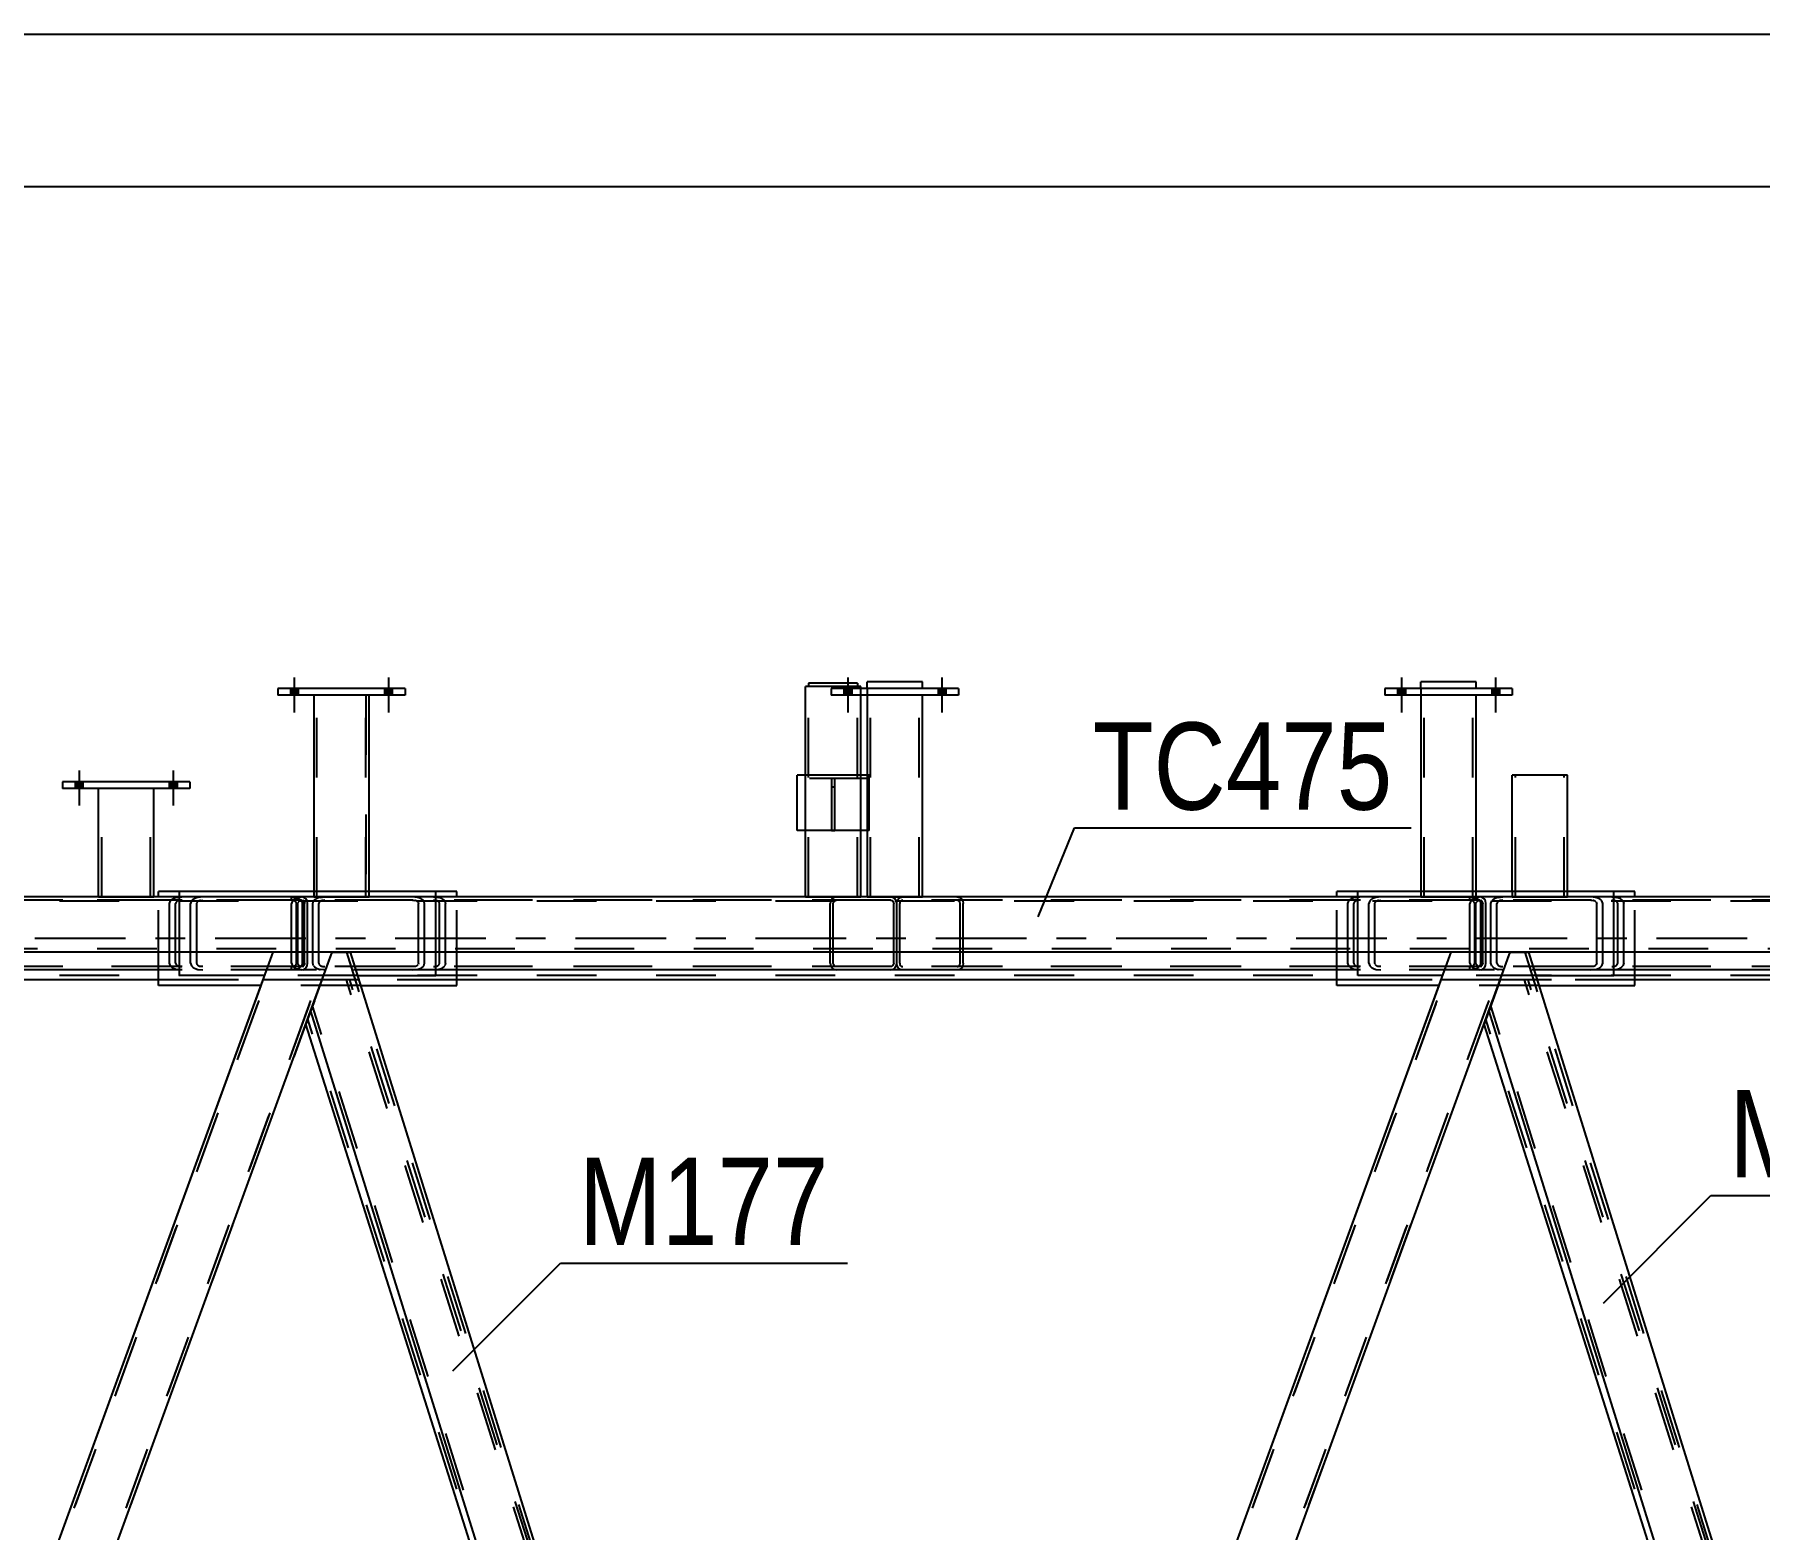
# Model space of a CAD drawing. Header units: millimetres. Extents: x -858 to 331, y -869 to -28.
# Drawn here: x 28.7 to 85.3, y -76.7 to -27.6 of the extents above; entities that cross this region are included whole.
import ezdxf

# ---------------------------------------------------------------- set-up
doc = ezdxf.new("R2010")
doc.units = ezdxf.units.MM
doc.linetypes.add('DXK_LINE_DOT2', pattern=[3.9198, 1.9599, -1.9599])
doc.linetypes.add('DXK_LINE_DOT3', pattern=[5.9187, 2.979, -0.9799, 0.9799, -0.9799])
doc.styles.add('Arial Narrow', font='ARIALN.TTF', dxfattribs={"height": 0.2})

# ---------------------------------------------------------------- blocks, each defined once
blk = doc.blocks.new('Unknown-570393797-1134')
at = {"color": 5, "linetype": 'Continuous'}
for p, q in [((331.435, -27.579), (-857.565, -27.579)), ((326.435, -32.579), (-852.565, -32.579))]:
    blk.add_line(p, q, dxfattribs=at)
blk = doc.blocks.new('Part-570393797-5231 - 4897')
at = {"color": 2, "linetype": 'Continuous'}
for p, q in [((59.007, -49.066), (54.825, -49.066)), ((54.825, -49.066), (54.825, -49.284)), ((59.007, -49.284), (54.825, -49.284)), ((59.007, -49.066), (59.007, -49.284))]:
    blk.add_line(p, q, dxfattribs=at)
blk = doc.blocks.new('Part-570393797-5718 - 4897')
at = {"color": 7, "linetype": 'DXK_LINE_DOT2'}
for p, q in [((56.976, -56.128), (56.991, -56.044)), ((56.991, -56.044), (57.034, -55.973)), ((57.034, -55.973), (57.099, -55.926)), ((57.083, -56.086), (57.075, -56.128)), ((57.104, -56.051), (57.083, -56.086)), ((57.099, -55.926), (57.175, -55.91)), ((57.137, -56.027), (57.104, -56.051)), ((57.175, -56.019), (57.137, -56.027)), ((76.126, -55.91), (57.175, -55.91)), ((76.126, -56.019), (57.175, -56.019)), ((58.961, -55.91), (59.037, -55.926)), ((58.999, -56.027), (58.961, -56.019)), ((59.031, -56.051), (58.999, -56.027)), ((59.053, -56.086), (59.031, -56.051)), ((59.037, -55.926), (59.102, -55.973)), ((59.06, -56.128), (59.053, -56.086)), ((59.102, -55.973), (59.145, -56.044)), ((59.145, -56.044), (59.16, -56.128)), ((72.512, -56.044), (72.482, -56.128)), ((72.681, -56.128), (72.696, -56.086)), ((72.879, -55.91), (72.727, -55.926)), ((72.803, -56.027), (72.879, -56.019)), ((75.8, -56.019), (75.8, -55.91)), ((76.202, -55.926), (76.126, -55.91)), ((76.126, -56.019), (76.164, -56.027)), ((76.164, -56.027), (76.196, -56.051)), ((76.196, -56.051), (76.218, -56.086)), ((76.267, -55.973), (76.202, -55.926)), ((76.218, -56.086), (76.226, -56.128)), ((76.31, -56.044), (76.267, -55.973)), ((76.325, -56.128), (76.31, -56.044)), ((56.976, -57.727), (56.976, -56.128)), ((57.075, -58.091), (57.075, -56.128)), ((59.06, -58.091), (59.06, -56.128)), ((59.16, -58.091), (59.16, -56.128)), ((72.482, -58.091), (72.482, -56.128)), ((72.681, -58.091), (72.681, -56.128)), ((76.226, -58.091), (76.226, -56.128)), ((76.325, -58.091), (76.325, -56.128)), ((57.075, -58.091), (57.083, -58.133)), ((57.083, -58.133), (57.104, -58.169)), ((57.104, -58.169), (57.137, -58.192)), ((57.137, -58.192), (57.175, -58.2)), ((76.126, -58.2), (57.175, -58.2)), ((58.961, -58.2), (58.999, -58.192)), ((59.037, -58.293), (58.961, -58.31)), ((58.999, -58.192), (59.031, -58.169)), ((59.031, -58.169), (59.053, -58.133)), ((59.102, -58.246), (59.037, -58.293)), ((59.053, -58.133), (59.06, -58.091)), ((59.145, -58.175), (59.102, -58.246)), ((59.16, -58.091), (59.145, -58.175)), ((76.126, -58.31), (72.118, -58.31)), ((72.482, -58.091), (72.512, -58.175)), ((72.696, -58.133), (72.681, -58.091)), ((72.727, -58.293), (72.879, -58.31)), ((72.879, -58.2), (72.803, -58.192)), ((75.8, -58.31), (75.8, -58.2)), ((76.164, -58.192), (76.126, -58.2)), ((76.126, -58.31), (76.202, -58.293)), ((76.196, -58.169), (76.164, -58.192)), ((76.218, -58.133), (76.196, -58.169)), ((76.202, -58.293), (76.267, -58.246)), ((76.226, -58.091), (76.218, -58.133)), ((76.267, -58.246), (76.31, -58.175)), ((76.31, -58.175), (76.325, -58.091))]:
    blk.add_line(p, q, dxfattribs=at)
at = {"color": 2, "linetype": 'Continuous'}
for p, q in [((56.976, -58.091), (56.976, -57.727)), ((56.991, -58.175), (56.976, -58.091)), ((57.034, -58.246), (56.991, -58.175)), ((57.099, -58.293), (57.034, -58.246)), ((57.175, -58.31), (57.099, -58.293)), ((72.118, -58.31), (57.175, -58.31))]:
    blk.add_line(p, q, dxfattribs=at)
at = {"color": 7, "linetype": 'DXK_LINE_DOT2'}
for centre, radius, start, end in [((72.789, -56.292), 0.371, 99.5183, 138.064), ((72.834, -56.21), 0.186, 99.5183, 138.064), ((72.789, -57.927), 0.371, 221.936, 260.4817), ((72.834, -58.009), 0.186, 221.936, 260.4817)]:
    blk.add_arc(centre, radius, start, end, dxfattribs=at)
blk = doc.blocks.new('Bolt-570393797-5057 - 4897')
at = {"linetype": 'Continuous'}
for points in [[(37.316, -49.066), (37.062, -49.066), (37.062, -49.284), (37.316, -49.284)], [(37.316, -49.066), (37.062, -49.066), (37.062, -49.284), (37.316, -49.284)], [(40.407, -49.066), (40.153, -49.066), (40.153, -49.284), (40.407, -49.284)], [(40.407, -49.066), (40.153, -49.066), (40.153, -49.284), (40.407, -49.284)]]:
    blk.add_hatch(color=1, dxfattribs=at).paths.add_polyline_path(points)
at = {"color": 1, "linetype": 'Continuous'}
for p, q in [((37.189, -48.702), (37.189, -49.848)), ((37.189, -48.702), (37.189, -49.848)), ((40.28, -48.702), (40.28, -49.848)), ((40.28, -48.702), (40.28, -49.848)), ((37.062, -49.066), (37.062, -49.284)), ((37.062, -49.066), (37.062, -49.284)), ((37.316, -49.066), (37.316, -49.284)), ((37.316, -49.066), (37.316, -49.284)), ((40.153, -49.066), (40.153, -49.284)), ((40.153, -49.066), (40.153, -49.284)), ((40.407, -49.066), (40.407, -49.284)), ((40.407, -49.066), (40.407, -49.284))]:
    blk.add_line(p, q, dxfattribs=at)
blk = doc.blocks.new('Part-570393797-5825 - 4897')
at = {"color": 7, "linetype": 'DXK_LINE_DOT2'}
for p, q in [((-1.564, -56.044), (-1.595, -56.128)), ((-1.396, -56.128), (-1.381, -56.086)), ((-1.197, -55.91), (-1.349, -55.926)), ((-1.273, -56.027), (-1.197, -56.019)), ((37.064, -55.91), (-1.197, -55.91)), ((37.064, -56.019), (-1.197, -56.019)), ((2.528, -55.926), (2.376, -55.91)), ((2.376, -56.019), (2.452, -56.027)), ((2.559, -56.086), (2.574, -56.128)), ((2.773, -56.128), (2.742, -56.044)), ((33.094, -56.128), (33.124, -56.044)), ((33.308, -56.086), (33.293, -56.128)), ((33.339, -55.926), (33.491, -55.91)), ((33.491, -56.019), (33.415, -56.027)), ((37.064, -55.91), (37.216, -55.926)), ((37.14, -56.027), (37.064, -56.019)), ((37.263, -56.128), (37.248, -56.086)), ((37.431, -56.044), (37.461, -56.128)), ((-1.595, -58.091), (-1.595, -56.128)), ((-1.396, -58.091), (-1.396, -56.128)), ((2.574, -58.091), (2.574, -56.128)), ((2.773, -58.091), (2.773, -56.128)), ((33.094, -58.091), (33.094, -56.128)), ((33.293, -58.091), (33.293, -56.128)), ((37.263, -58.091), (37.263, -56.128)), ((37.461, -58.091), (37.461, -56.128)), ((-1.595, -58.091), (-1.564, -58.175)), ((-1.381, -58.133), (-1.396, -58.091)), ((-1.349, -58.293), (-1.197, -58.31)), ((-1.197, -58.2), (-1.273, -58.192)), ((37.064, -58.2), (-1.197, -58.2)), ((3.136, -58.31), (-1.197, -58.31)), ((2.452, -58.192), (2.376, -58.2)), ((2.376, -58.31), (2.528, -58.293)), ((2.574, -58.091), (2.559, -58.133)), ((2.742, -58.175), (2.773, -58.091)), ((37.064, -58.31), (18.477, -58.31)), ((33.124, -58.175), (33.094, -58.091)), ((33.293, -58.091), (33.308, -58.133)), ((33.491, -58.31), (33.339, -58.293)), ((33.415, -58.192), (33.491, -58.2)), ((37.064, -58.2), (37.14, -58.192)), ((37.216, -58.293), (37.064, -58.31)), ((37.248, -58.133), (37.263, -58.091)), ((37.461, -58.091), (37.431, -58.175))]:
    blk.add_line(p, q, dxfattribs=at)
at = {"color": 2, "linetype": 'Continuous'}
blk.add_line((18.477, -58.31), (3.136, -58.31), dxfattribs=at)
at = {"color": 7, "linetype": 'DXK_LINE_DOT2'}
for centre, radius, start, end in [((-1.288, -56.292), 0.371, 99.5183, 138.064), ((-1.243, -56.21), 0.186, 99.5183, 138.064), ((2.421, -56.21), 0.186, 41.936, 80.4817), ((2.466, -56.292), 0.371, 41.936, 80.4817), ((33.401, -56.292), 0.371, 99.5183, 138.064), ((33.446, -56.21), 0.186, 99.5183, 138.064), ((37.11, -56.21), 0.186, 41.936, 80.4817), ((37.155, -56.292), 0.371, 41.936, 80.4817), ((-1.288, -57.927), 0.371, 221.936, 260.4817), ((-1.243, -58.009), 0.186, 221.936, 260.4817), ((2.421, -58.009), 0.186, 279.5183, 318.064), ((2.466, -57.927), 0.371, 279.5183, 318.064), ((33.401, -57.927), 0.371, 221.936, 260.4817), ((33.446, -58.009), 0.186, 221.936, 260.4817), ((37.11, -58.009), 0.186, 279.5183, 318.064), ((37.155, -57.927), 0.371, 279.5183, 318.064)]:
    blk.add_arc(centre, radius, start, end, dxfattribs=at)
blk = doc.blocks.new('Part-570393797-5678 - 4897')
at = {"color": 2, "linetype": 'Continuous'}
for p, q in [((33.757, -52.126), (29.575, -52.126)), ((29.575, -52.126), (29.575, -52.345)), ((33.757, -52.345), (29.575, -52.345)), ((33.757, -52.126), (33.757, -52.345))]:
    blk.add_line(p, q, dxfattribs=at)
blk = doc.blocks.new('Part-570393797-5316 - 4897')
at = {"color": 2, "linetype": 'Continuous'}
for p, q in [((30.757, -55.909), (30.757, -52.345)), ((32.575, -55.909), (32.575, -52.345))]:
    blk.add_line(p, q, dxfattribs=at)
at = {"color": 7, "linetype": 'DXK_LINE_DOT2'}
for p, q in [((32.575, -52.345), (30.757, -52.345)), ((30.866, -55.911), (30.866, -52.345)), ((32.466, -55.911), (32.466, -52.345)), ((30.757, -55.909), (30.757, -55.911)), ((30.757, -55.911), (32.575, -55.911)), ((32.575, -55.911), (32.575, -55.909)), ((32.575, -55.909), (32.575, -55.911))]:
    blk.add_line(p, q, dxfattribs=at)
blk = doc.blocks.new('Part-570393797-5736 - 4897')
at = {"color": 2, "linetype": 'Continuous'}
for p, q in [((72.118, -55.728), (71.428, -55.728)), ((71.428, -55.909), (71.428, -55.728)), ((81.222, -55.728), (80.531, -55.728)), ((81.222, -55.909), (81.222, -55.728)), ((71.428, -58.819), (71.428, -58.31)), ((81.222, -58.819), (81.222, -58.31)), ((74.795, -58.819), (71.428, -58.819)), ((78.066, -58.819), (81.222, -58.819))]:
    blk.add_line(p, q, dxfattribs=at)
at = {"color": 7, "linetype": 'DXK_LINE_DOT2'}
for p, q in [((71.428, -58.31), (71.428, -55.909)), ((80.531, -55.728), (72.118, -55.728)), ((81.222, -58.31), (81.222, -55.909)), ((78.066, -58.819), (74.795, -58.819))]:
    blk.add_line(p, q, dxfattribs=at)
blk = doc.blocks.new('Part-570393797-5088 - 4897')
at = {"color": 7, "linetype": 'DXK_LINE_DOT2'}
for p, q in [((299.216, -56.018), (-22.286, -56.018)), ((299.216, -55.909), (1.464, -55.909)), ((39.644, -55.909), (37.826, -55.909)), ((57.825, -55.909), (56.007, -55.909)), ((76.01, -55.909), (74.191, -55.909)), ((299.216, -57.618), (-22.286, -57.618)), ((39.029, -57.727), (36.495, -57.727)), ((270.614, -57.727), (75.192, -57.727)), ((77.726, -57.727), (75.192, -57.727))]:
    blk.add_line(p, q, dxfattribs=at)
at = {"color": 2, "linetype": 'Continuous'}
for p, q in [((37.826, -55.909), (21.464, -55.909)), ((56.007, -55.909), (39.644, -55.909)), ((74.191, -55.909), (57.825, -55.909)), ((92.371, -55.909), (76.01, -55.909)), ((36.495, -57.727), (0.332, -57.727)), ((75.192, -57.727), (39.029, -57.727)), ((113.89, -57.727), (77.726, -57.727))]:
    blk.add_line(p, q, dxfattribs=at)
blk = doc.blocks.new('Part-570393797-5117 - 4897')
at = {"color": 7, "linetype": 'DXK_LINE_DOT2'}
for p, q in [((55.254, -112.827), (75.309, -57.727)), ((56.956, -112.827), (77.011, -57.727)), ((76.424, -59.659), (77.127, -57.727))]:
    blk.add_line(p, q, dxfattribs=at)
at = {"color": 2, "linetype": 'Continuous'}
for p, q in [((55.712, -111.25), (75.192, -57.727)), ((77.127, -57.727), (75.192, -57.727)), ((57.073, -112.827), (76.424, -59.659))]:
    blk.add_line(p, q, dxfattribs=at)
blk = doc.blocks.new('Part-570393797-5208 - 4897')
at = {"color": 2, "linetype": 'Continuous'}
for p, q in [((37.85, -59.321), (38.43, -57.727)), ((38.43, -57.727), (39.029, -57.727)), ((39.029, -57.727), (55.712, -111.25)), ((37.85, -59.321), (37.727, -59.659)), ((37.727, -59.659), (54.299, -112.827))]:
    blk.add_line(p, q, dxfattribs=at)
at = {"color": 7, "linetype": 'DXK_LINE_DOT2'}
for p, q in [((55.65, -111.419), (38.915, -57.727)), ((37.736, -59.634), (37.85, -59.321)), ((54.413, -112.827), (37.788, -59.49))]:
    blk.add_line(p, q, dxfattribs=at)
blk = doc.blocks.new('Part-570393797-5216 - 4897')
at = {"color": 2, "linetype": 'Continuous'}
for p, q in [((37.826, -49.284), (37.826, -55.909)), ((39.644, -55.909), (39.644, -49.284)), ((37.826, -55.909), (39.644, -55.909))]:
    blk.add_line(p, q, dxfattribs=at)
at = {"color": 7, "linetype": 'DXK_LINE_DOT2'}
for p, q in [((39.644, -49.284), (37.826, -49.284)), ((37.935, -55.909), (37.935, -49.284)), ((39.535, -55.909), (39.535, -49.284)), ((39.526, -55.909), (39.509, -55.909)), ((39.509, -55.909), (39.526, -55.909)), ((39.526, -55.909), (39.535, -55.909)), ((39.535, -55.909), (39.526, -55.909))]:
    blk.add_line(p, q, dxfattribs=at)
blk = doc.blocks.new('Part-570393797-5228 - 4897')
at = {"color": 2, "linetype": 'Continuous'}
for p, q in [((57.825, -48.848), (56.007, -48.848)), ((56.007, -49.066), (56.007, -48.848)), ((57.825, -49.066), (57.825, -48.848))]:
    blk.add_line(p, q, dxfattribs=at)
at = {"color": 7, "linetype": 'DXK_LINE_DOT2'}
for p, q in [((56.007, -49.066), (56.007, -55.909)), ((56.116, -55.909), (56.116, -48.848)), ((57.716, -55.909), (57.716, -48.848)), ((57.825, -55.909), (57.825, -49.066)), ((56.007, -55.909), (57.825, -55.909))]:
    blk.add_line(p, q, dxfattribs=at)
blk = doc.blocks.new('Part-570393797-5277 - 4897')
at = {"color": 7, "linetype": 'DXK_LINE_DOT2'}
for p, q in [((55.29, -112.728), (74.977, -58.637)), ((56.992, -112.728), (76.68, -58.637)), ((57.109, -112.728), (76.796, -58.637)), ((74.795, -58.819), (74.861, -58.637)), ((76.796, -58.637), (74.861, -58.637))]:
    blk.add_line(p, q, dxfattribs=at)
at = {"color": 2, "linetype": 'Continuous'}
blk.add_line((55.712, -111.25), (74.795, -58.819), dxfattribs=at)
blk = doc.blocks.new('Part-570393797-5298 - 4897')
at = {"color": 2, "linetype": 'Continuous'}
for p, q in [((76.547, -59.321), (77.127, -57.727)), ((77.127, -57.727), (77.726, -57.727)), ((77.726, -57.727), (94.409, -111.25)), ((76.547, -59.321), (76.424, -59.659)), ((76.424, -59.659), (92.996, -112.827))]:
    blk.add_line(p, q, dxfattribs=at)
at = {"color": 7, "linetype": 'DXK_LINE_DOT2'}
for p, q in [((94.348, -111.419), (77.612, -57.727)), ((76.433, -59.634), (76.547, -59.321)), ((93.111, -112.827), (76.486, -59.49))]:
    blk.add_line(p, q, dxfattribs=at)
blk = doc.blocks.new('Part-570393797-5416 - 4897')
at = {"color": 2, "linetype": 'Continuous'}
for p, q in [((56.007, -49.284), (56.007, -55.909)), ((57.825, -55.909), (57.825, -49.284)), ((56.007, -55.909), (57.825, -55.909))]:
    blk.add_line(p, q, dxfattribs=at)
at = {"color": 7, "linetype": 'DXK_LINE_DOT2'}
for p, q in [((57.825, -49.284), (56.007, -49.284)), ((56.116, -55.909), (56.116, -49.284)), ((57.716, -55.909), (57.716, -49.284)), ((57.708, -55.909), (57.691, -55.909)), ((57.691, -55.909), (57.708, -55.909)), ((57.708, -55.909), (57.716, -55.909)), ((57.716, -55.909), (57.708, -55.909))]:
    blk.add_line(p, q, dxfattribs=at)
blk = doc.blocks.new('Part-570393797-5303 - 4897')
at = {"color": 7, "linetype": 'DXK_LINE_DOT2'}
for p, q in [((38.099, -58.637), (37.568, -60.094)), ((39.014, -58.637), (38.099, -58.637)), ((55.643, -111.439), (38.899, -58.637)), ((55.704, -111.271), (39.014, -58.637)), ((54.373, -112.728), (37.629, -59.926)), ((37.568, -60.094), (37.568, -60.094)), ((37.568, -60.094), (37.568, -60.094))]:
    blk.add_line(p, q, dxfattribs=at)
at = {"color": 2, "linetype": 'Continuous'}
blk.add_line((54.201, -112.546), (37.568, -60.094), dxfattribs=at)
blk = doc.blocks.new('Part-570393797-5307 - 4897')
at = {"color": 2, "linetype": 'Continuous'}
for p, q in [((77.191, -49.066), (73.01, -49.066)), ((73.01, -49.066), (73.01, -49.284)), ((77.191, -49.284), (73.01, -49.284)), ((77.191, -49.066), (77.191, -49.284))]:
    blk.add_line(p, q, dxfattribs=at)
blk = doc.blocks.new('Part-570393797-5310 - 4897')
at = {"color": 2, "linetype": 'Continuous'}
for p, q in [((74.191, -49.284), (74.191, -55.909)), ((76.01, -55.909), (76.01, -49.284)), ((74.191, -55.909), (76.01, -55.909))]:
    blk.add_line(p, q, dxfattribs=at)
at = {"color": 7, "linetype": 'DXK_LINE_DOT2'}
for p, q in [((76.01, -49.284), (74.191, -49.284)), ((74.3, -55.909), (74.3, -49.284)), ((75.9, -55.909), (75.9, -49.284)), ((75.892, -55.909), (75.875, -55.909)), ((75.875, -55.909), (75.892, -55.909)), ((75.892, -55.909), (75.9, -55.909)), ((75.9, -55.909), (75.892, -55.909))]:
    blk.add_line(p, q, dxfattribs=at)
blk = doc.blocks.new('Part-570393797-5319 - 4897')
at = {"color": 2, "linetype": 'Continuous'}
for p, q in [((40.826, -49.066), (36.644, -49.066)), ((36.644, -49.066), (36.644, -49.284)), ((40.826, -49.284), (36.644, -49.284)), ((40.826, -49.066), (40.826, -49.284))]:
    blk.add_line(p, q, dxfattribs=at)
blk = doc.blocks.new('Part-570393797-5343 - 4897')
at = {"color": 7, "linetype": 'DXK_LINE_DOT2'}
for p, q in [((40.826, -49.066), (36.644, -49.066)), ((36.644, -49.066), (36.644, -49.284)), ((40.826, -49.284), (36.644, -49.284)), ((40.826, -49.066), (40.826, -49.284))]:
    blk.add_line(p, q, dxfattribs=at)
blk = doc.blocks.new('Part-570393797-5352 - 4897')
at = {"color": 7, "linetype": 'DXK_LINE_DOT2'}
for p, q in [((39.644, -49.284), (37.826, -49.284)), ((37.826, -49.284), (37.826, -55.909)), ((37.935, -55.909), (37.935, -49.284)), ((39.535, -49.284), (39.535, -55.909)), ((39.644, -55.909), (39.644, -49.284)), ((37.826, -55.909), (39.644, -55.909))]:
    blk.add_line(p, q, dxfattribs=at)
blk = doc.blocks.new('Bolt-570393797-5360 - 4897')
at = {"linetype": 'Continuous'}
for points in [[(73.682, -49.066), (73.428, -49.066), (73.428, -49.284), (73.682, -49.284)], [(73.682, -49.066), (73.428, -49.066), (73.428, -49.284), (73.682, -49.284)], [(76.773, -49.066), (76.519, -49.066), (76.519, -49.284), (76.773, -49.284)], [(76.773, -49.066), (76.519, -49.066), (76.519, -49.284), (76.773, -49.284)]]:
    blk.add_hatch(color=1, dxfattribs=at).paths.add_polyline_path(points)
at = {"color": 1, "linetype": 'Continuous'}
for p, q in [((73.555, -48.702), (73.555, -49.848)), ((73.555, -48.702), (73.555, -49.848)), ((76.646, -48.702), (76.646, -49.848)), ((76.646, -48.702), (76.646, -49.848)), ((73.428, -49.066), (73.428, -49.284)), ((73.428, -49.066), (73.428, -49.284)), ((73.682, -49.066), (73.682, -49.284)), ((73.682, -49.066), (73.682, -49.284)), ((76.519, -49.066), (76.519, -49.284)), ((76.519, -49.066), (76.519, -49.284)), ((76.773, -49.066), (76.773, -49.284)), ((76.773, -49.066), (76.773, -49.284))]:
    blk.add_line(p, q, dxfattribs=at)
blk = doc.blocks.new('Bolt-570393797-5361 - 4897')
at = {"linetype": 'Continuous'}
for points in [[(55.498, -49.066), (55.244, -49.066), (55.244, -49.284), (55.498, -49.284)], [(55.498, -49.066), (55.244, -49.066), (55.244, -49.284), (55.498, -49.284)], [(58.589, -49.066), (58.335, -49.066), (58.335, -49.284), (58.589, -49.284)], [(58.589, -49.066), (58.335, -49.066), (58.335, -49.284), (58.589, -49.284)]]:
    blk.add_hatch(color=1, dxfattribs=at).paths.add_polyline_path(points)
at = {"color": 1, "linetype": 'Continuous'}
for p, q in [((55.371, -48.702), (55.371, -49.848)), ((55.371, -48.702), (55.371, -49.848)), ((58.462, -48.702), (58.462, -49.848)), ((58.462, -48.702), (58.462, -49.848)), ((55.244, -49.066), (55.244, -49.284)), ((55.244, -49.066), (55.244, -49.284)), ((55.498, -49.066), (55.498, -49.284)), ((55.498, -49.066), (55.498, -49.284)), ((58.335, -49.066), (58.335, -49.284)), ((58.335, -49.066), (58.335, -49.284)), ((58.589, -49.066), (58.589, -49.284)), ((58.589, -49.066), (58.589, -49.284))]:
    blk.add_line(p, q, dxfattribs=at)
blk = doc.blocks.new('Part-570393797-5367 - 4897')
at = {"color": 2, "linetype": 'Continuous'}
for p, q in [((53.702, -53.727), (53.702, -51.908)), ((53.975, -51.908), (53.702, -51.908)), ((56.007, -51.908), (55.793, -51.908)), ((53.975, -53.727), (53.702, -53.727)), ((56.007, -53.727), (55.793, -53.727))]:
    blk.add_line(p, q, dxfattribs=at)
at = {"color": 7, "linetype": 'DXK_LINE_DOT2'}
for p, q in [((56.066, -52.017), (53.702, -52.017)), ((55.793, -51.908), (53.975, -51.908)), ((56.007, -51.908), (56.024, -51.908)), ((56.024, -51.908), (56.007, -51.908)), ((56.066, -51.908), (56.024, -51.908)), ((56.066, -53.727), (56.066, -51.908)), ((55.793, -53.727), (53.975, -53.727)), ((56.007, -53.727), (56.024, -53.727)), ((56.024, -53.727), (56.007, -53.727)), ((56.066, -53.727), (56.024, -53.727))]:
    blk.add_line(p, q, dxfattribs=at)
blk = doc.blocks.new('Bolt-570393797-5401 - 4897')
at = {"linetype": 'Continuous'}
for points in [[(37.316, -49.066), (37.062, -49.066), (37.062, -49.284), (37.316, -49.284)], [(37.316, -49.066), (37.062, -49.066), (37.062, -49.284), (37.316, -49.284)], [(40.407, -49.066), (40.153, -49.066), (40.153, -49.284), (40.407, -49.284)], [(40.407, -49.066), (40.153, -49.066), (40.153, -49.284), (40.407, -49.284)]]:
    blk.add_hatch(color=1, dxfattribs=at).paths.add_polyline_path(points)
at = {"color": 1, "linetype": 'Continuous'}
for p, q in [((37.189, -48.702), (37.189, -49.848)), ((37.189, -48.702), (37.189, -49.848)), ((40.28, -48.702), (40.28, -49.848)), ((40.28, -48.702), (40.28, -49.848)), ((37.062, -49.066), (37.062, -49.284)), ((37.062, -49.066), (37.062, -49.284)), ((37.316, -49.066), (37.316, -49.284)), ((37.316, -49.066), (37.316, -49.284)), ((40.153, -49.066), (40.153, -49.284)), ((40.153, -49.066), (40.153, -49.284)), ((40.407, -49.066), (40.407, -49.284)), ((40.407, -49.066), (40.407, -49.284))]:
    blk.add_line(p, q, dxfattribs=at)
blk = doc.blocks.new('Part-570393797-5409 - 4897')
at = {"color": 2, "linetype": 'Continuous'}
for p, q in [((55.793, -48.999), (53.975, -48.999)), ((53.975, -55.909), (53.975, -48.999)), ((55.793, -49.066), (55.793, -48.999)), ((55.793, -55.909), (55.793, -49.284))]:
    blk.add_line(p, q, dxfattribs=at)
at = {"color": 7, "linetype": 'DXK_LINE_DOT2'}
for p, q in [((54.084, -55.911), (54.084, -48.999)), ((55.684, -55.911), (55.684, -48.999)), ((55.793, -49.284), (55.793, -49.066)), ((53.975, -55.909), (53.975, -55.911)), ((53.975, -55.911), (55.793, -55.911)), ((55.793, -55.911), (55.793, -55.909)), ((55.793, -55.909), (55.793, -55.911))]:
    blk.add_line(p, q, dxfattribs=at)
blk = doc.blocks.new('Part-570393797-5814 - 4897')
at = {"color": 7, "linetype": 'DXK_LINE_DOT2'}
for p, q in [((297.987, -55.909), (-19.57, -55.91)), ((297.987, -56.055), (-19.57, -56.055)), ((297.987, -58.491), (-19.57, -58.491)), ((297.987, -58.637), (32.731, -58.637)), ((42.524, -58.637), (32.731, -58.637)), ((81.222, -58.637), (71.428, -58.637))]:
    blk.add_line(p, q, dxfattribs=at)
at = {"color": 7, "linetype": 'DXK_LINE_DOT3'}
blk.add_line((297.987, -57.273), (-19.57, -57.273), dxfattribs=at)
at = {"color": 2, "linetype": 'Continuous'}
for p, q in [((32.731, -58.637), (3.827, -58.637)), ((71.428, -58.637), (42.524, -58.637)), ((110.125, -58.637), (81.222, -58.637))]:
    blk.add_line(p, q, dxfattribs=at)
blk = doc.blocks.new('Part-570393797-5419 - 4897')
at = {"color": 2, "linetype": 'Continuous'}
for p, q in [((79.012, -51.909), (77.194, -51.909)), ((77.194, -55.728), (77.194, -51.909)), ((79.012, -55.728), (79.012, -51.909))]:
    blk.add_line(p, q, dxfattribs=at)
at = {"color": 7, "linetype": 'DXK_LINE_DOT2'}
for p, q in [((77.303, -55.911), (77.303, -51.909)), ((78.903, -55.911), (78.903, -51.909)), ((77.194, -55.728), (77.194, -55.911)), ((77.194, -55.911), (79.012, -55.911)), ((79.012, -55.911), (79.012, -55.728))]:
    blk.add_line(p, q, dxfattribs=at)
blk = doc.blocks.new('Part-570393797-5427 - 4897')
at = {"color": 2, "linetype": 'Continuous'}
for p, q in [((76.01, -48.848), (74.191, -48.848)), ((74.191, -49.066), (74.191, -48.848)), ((76.01, -49.066), (76.01, -48.848))]:
    blk.add_line(p, q, dxfattribs=at)
at = {"color": 7, "linetype": 'DXK_LINE_DOT2'}
for p, q in [((74.191, -49.066), (74.191, -55.909)), ((74.3, -55.909), (74.3, -48.848)), ((75.9, -55.909), (75.9, -48.848)), ((76.01, -55.909), (76.01, -49.066)), ((74.191, -55.909), (76.01, -55.909))]:
    blk.add_line(p, q, dxfattribs=at)
blk = doc.blocks.new('Bolt-570393797-5457 - 4897')
at = {"linetype": 'Continuous'}
for points in [[(30.248, -52.126), (29.993, -52.126), (29.993, -52.345), (30.248, -52.345)], [(30.248, -52.126), (29.993, -52.126), (29.993, -52.345), (30.248, -52.345)], [(33.338, -52.126), (33.084, -52.126), (33.084, -52.345), (33.338, -52.345)], [(33.338, -52.126), (33.084, -52.126), (33.084, -52.345), (33.338, -52.345)]]:
    blk.add_hatch(color=1, dxfattribs=at).paths.add_polyline_path(points)
at = {"color": 1, "linetype": 'Continuous'}
for p, q in [((30.12, -51.763), (30.12, -52.908)), ((30.12, -51.763), (30.12, -52.908)), ((33.211, -51.763), (33.211, -52.908)), ((33.211, -51.763), (33.211, -52.908)), ((29.993, -52.126), (29.993, -52.345)), ((29.993, -52.126), (29.993, -52.345)), ((30.248, -52.126), (30.248, -52.345)), ((30.248, -52.126), (30.248, -52.345)), ((33.084, -52.126), (33.084, -52.345)), ((33.084, -52.126), (33.084, -52.345)), ((33.338, -52.126), (33.338, -52.345)), ((33.338, -52.126), (33.338, -52.345))]:
    blk.add_line(p, q, dxfattribs=at)
blk = doc.blocks.new('Part-570393797-5488 - 4897')
at = {"color": 2, "linetype": 'Continuous'}
for p, q in [((74.191, -55.728), (72.118, -55.728)), ((72.118, -55.909), (72.118, -55.728)), ((80.531, -55.728), (76.01, -55.728)), ((80.531, -55.909), (80.531, -55.728)), ((72.118, -58.491), (72.118, -57.727)), ((80.531, -58.491), (80.531, -57.727)), ((74.914, -58.491), (72.118, -58.491)), ((77.964, -58.491), (80.531, -58.491))]:
    blk.add_line(p, q, dxfattribs=at)
at = {"color": 7, "linetype": 'DXK_LINE_DOT2'}
for p, q in [((72.118, -57.727), (72.118, -55.909)), ((76.01, -55.728), (74.191, -55.728)), ((80.531, -57.727), (80.531, -55.909)), ((77.964, -58.491), (74.914, -58.491))]:
    blk.add_line(p, q, dxfattribs=at)
blk = doc.blocks.new('Part-570393797-5497 - 4897')
at = {"color": 7, "linetype": 'DXK_LINE_DOT2'}
for p, q in [((37.793, -56.128), (37.824, -56.044)), ((38.007, -56.086), (37.992, -56.128)), ((38.039, -55.926), (38.19, -55.91)), ((38.19, -56.019), (38.114, -56.027)), ((56.778, -55.91), (38.19, -55.91)), ((56.778, -56.019), (38.19, -56.019)), ((41.764, -55.91), (41.916, -55.926)), ((41.84, -56.027), (41.764, -56.019)), ((41.962, -56.128), (41.947, -56.086)), ((42.13, -56.044), (42.161, -56.128)), ((54.808, -56.044), (54.792, -56.128)), ((54.851, -55.973), (54.808, -56.044)), ((54.915, -55.926), (54.851, -55.973)), ((54.892, -56.128), (54.899, -56.086)), ((54.899, -56.086), (54.921, -56.051)), ((54.991, -55.91), (54.915, -55.926)), ((54.921, -56.051), (54.953, -56.027)), ((54.953, -56.027), (54.991, -56.019)), ((56.854, -55.926), (56.778, -55.91)), ((56.778, -56.019), (56.816, -56.027)), ((56.816, -56.027), (56.848, -56.051)), ((56.848, -56.051), (56.869, -56.086)), ((56.918, -55.973), (56.854, -55.926)), ((56.869, -56.086), (56.877, -56.128)), ((56.961, -56.044), (56.918, -55.973)), ((56.976, -56.128), (56.961, -56.044)), ((37.793, -58.091), (37.793, -56.128)), ((37.992, -58.091), (37.992, -56.128)), ((41.962, -58.091), (41.962, -56.128)), ((42.161, -58.091), (42.161, -56.128)), ((54.792, -58.091), (54.792, -56.128)), ((54.892, -58.091), (54.892, -56.128)), ((56.877, -58.091), (56.877, -56.128)), ((56.976, -58.091), (56.976, -56.128)), ((37.824, -58.175), (37.793, -58.091)), ((37.992, -58.091), (38.007, -58.133)), ((38.152, -58.305), (38.039, -58.293)), ((38.114, -58.192), (38.19, -58.2)), ((38.19, -58.31), (38.152, -58.305)), ((56.778, -58.2), (38.19, -58.2)), ((56.778, -58.31), (38.19, -58.31)), ((41.764, -58.2), (41.84, -58.192)), ((41.916, -58.293), (41.764, -58.31)), ((41.947, -58.133), (41.962, -58.091)), ((42.161, -58.091), (42.13, -58.175)), ((54.792, -58.091), (54.808, -58.175)), ((54.808, -58.175), (54.851, -58.246)), ((54.851, -58.246), (54.915, -58.293)), ((54.899, -58.133), (54.892, -58.091)), ((54.921, -58.169), (54.899, -58.133)), ((54.915, -58.293), (54.991, -58.31)), ((54.953, -58.192), (54.921, -58.169)), ((54.991, -58.2), (54.953, -58.192)), ((56.816, -58.192), (56.778, -58.2)), ((56.778, -58.31), (56.854, -58.293)), ((56.848, -58.169), (56.816, -58.192)), ((56.869, -58.133), (56.848, -58.169)), ((56.854, -58.293), (56.918, -58.246)), ((56.877, -58.091), (56.869, -58.133)), ((56.918, -58.246), (56.961, -58.175)), ((56.961, -58.175), (56.976, -58.091))]:
    blk.add_line(p, q, dxfattribs=at)
for centre, radius, start, end in [((38.1, -56.292), 0.371, 99.5183, 138.064), ((38.145, -56.21), 0.186, 99.5183, 138.064), ((41.809, -56.21), 0.186, 41.936, 80.4817), ((41.854, -56.292), 0.371, 41.936, 80.4817), ((38.1, -57.927), 0.371, 221.936, 260.4817), ((38.145, -58.009), 0.186, 221.936, 260.4817), ((41.809, -58.009), 0.186, 279.5183, 318.064), ((41.854, -57.927), 0.371, 279.5183, 318.064)]:
    blk.add_arc(centre, radius, start, end, dxfattribs=at)
blk = doc.blocks.new('Part-570393797-5512 - 4897')
at = {"color": 7, "linetype": 'DXK_LINE_DOT2'}
for p, q in [((54.939, -52.017), (54.83, -52.017)), ((54.83, -52.017), (54.83, -53.727)), ((54.939, -53.727), (54.939, -52.017)), ((54.83, -52.29), (54.939, -52.29)), ((54.83, -53.727), (54.939, -53.727))]:
    blk.add_line(p, q, dxfattribs=at)
blk = doc.blocks.new('Part-570393797-5519 - 4897')
at = {"color": 2, "linetype": 'Continuous'}
for p, q in [((37.826, -55.728), (33.421, -55.728)), ((33.421, -55.909), (33.421, -55.728)), ((41.834, -55.728), (39.644, -55.728)), ((41.834, -55.909), (41.834, -55.728)), ((33.421, -58.491), (33.421, -57.727)), ((41.834, -58.491), (41.834, -57.727)), ((36.217, -58.491), (33.421, -58.491)), ((39.267, -58.491), (41.834, -58.491))]:
    blk.add_line(p, q, dxfattribs=at)
at = {"color": 7, "linetype": 'DXK_LINE_DOT2'}
for p, q in [((33.421, -57.727), (33.421, -55.909)), ((39.644, -55.728), (37.826, -55.728)), ((41.834, -57.727), (41.834, -55.909)), ((39.267, -58.491), (36.217, -58.491))]:
    blk.add_line(p, q, dxfattribs=at)
blk = doc.blocks.new('Part-570393797-5840 - 4897')
at = {"color": 7, "linetype": 'DXK_LINE_DOT2'}
for p, q in [((75.83, -56.044), (75.8, -56.128)), ((75.999, -56.128), (76.014, -56.086)), ((76.197, -55.91), (76.045, -55.926)), ((76.121, -56.027), (76.197, -56.019)), ((114.459, -55.91), (76.197, -55.91)), ((114.459, -56.019), (76.197, -56.019)), ((79.922, -55.926), (79.77, -55.91)), ((79.77, -56.019), (79.846, -56.027)), ((79.954, -56.086), (79.969, -56.128)), ((80.167, -56.128), (80.137, -56.044)), ((110.489, -56.128), (110.519, -56.044)), ((110.703, -56.086), (110.687, -56.128)), ((110.734, -55.926), (110.886, -55.91)), ((110.886, -56.019), (110.81, -56.027)), ((114.459, -55.91), (114.611, -55.926)), ((114.535, -56.027), (114.459, -56.019)), ((114.658, -56.128), (114.642, -56.086)), ((114.826, -56.044), (114.856, -56.128)), ((75.8, -58.091), (75.8, -56.128)), ((75.999, -58.091), (75.999, -56.128)), ((79.969, -58.091), (79.969, -56.128)), ((80.167, -58.091), (80.167, -56.128)), ((110.489, -58.091), (110.489, -56.128)), ((110.687, -58.091), (110.687, -56.128)), ((114.658, -58.091), (114.658, -56.128)), ((114.856, -58.091), (114.856, -56.128)), ((75.8, -58.091), (75.83, -58.175)), ((76.014, -58.133), (75.999, -58.091)), ((76.045, -58.293), (76.197, -58.31)), ((76.197, -58.2), (76.121, -58.192)), ((114.459, -58.2), (76.197, -58.2)), ((80.531, -58.31), (76.197, -58.31)), ((79.846, -58.192), (79.77, -58.2)), ((79.77, -58.31), (79.922, -58.293)), ((79.969, -58.091), (79.954, -58.133)), ((80.137, -58.175), (80.167, -58.091)), ((114.459, -58.31), (95.872, -58.31)), ((110.519, -58.175), (110.489, -58.091)), ((110.687, -58.091), (110.703, -58.133)), ((110.886, -58.31), (110.734, -58.293)), ((110.81, -58.192), (110.886, -58.2)), ((114.459, -58.2), (114.535, -58.192)), ((114.611, -58.293), (114.459, -58.31)), ((114.642, -58.133), (114.658, -58.091)), ((114.856, -58.091), (114.826, -58.175))]:
    blk.add_line(p, q, dxfattribs=at)
at = {"color": 2, "linetype": 'Continuous'}
blk.add_line((95.872, -58.31), (80.531, -58.31), dxfattribs=at)
at = {"color": 7, "linetype": 'DXK_LINE_DOT2'}
for centre, radius, start, end in [((76.107, -56.292), 0.371, 99.5183, 138.064), ((76.152, -56.21), 0.186, 99.5183, 138.064), ((79.816, -56.21), 0.186, 41.936, 80.4817), ((79.861, -56.292), 0.371, 41.936, 80.4817), ((110.795, -56.292), 0.371, 99.5183, 138.064), ((110.841, -56.21), 0.186, 99.5183, 138.064), ((114.504, -56.21), 0.186, 41.936, 80.4817), ((114.55, -56.292), 0.371, 41.936, 80.4817), ((76.107, -57.927), 0.371, 221.936, 260.4817), ((76.152, -58.009), 0.186, 221.936, 260.4817), ((79.816, -58.009), 0.186, 279.5183, 318.064), ((79.861, -57.927), 0.371, 279.5183, 318.064), ((110.795, -57.927), 0.371, 221.936, 260.4817), ((110.841, -58.009), 0.186, 221.936, 260.4817), ((114.504, -58.009), 0.186, 279.5183, 318.064), ((114.55, -57.927), 0.371, 279.5183, 318.064)]:
    blk.add_arc(centre, radius, start, end, dxfattribs=at)
blk = doc.blocks.new('Part-570393797-5541 - 4897')
at = {"color": 2, "linetype": 'Continuous'}
for p, q in [((55.684, -48.89), (54.084, -48.89)), ((54.084, -48.89), (54.084, -48.999)), ((55.684, -48.89), (55.684, -48.999))]:
    blk.add_line(p, q, dxfattribs=at)
at = {"color": 7, "linetype": 'DXK_LINE_DOT2'}
blk.add_line((55.684, -48.999), (54.084, -48.999), dxfattribs=at)
blk = doc.blocks.new('Part-570393797-5550 - 4897')
at = {"color": 2, "linetype": 'Continuous'}
for p, q in [((33.421, -55.728), (32.731, -55.728)), ((32.731, -55.909), (32.731, -55.728)), ((42.524, -55.728), (41.834, -55.728)), ((42.524, -55.909), (42.524, -55.728)), ((32.731, -58.819), (32.731, -58.31)), ((42.524, -58.819), (42.524, -58.31)), ((36.098, -58.819), (32.731, -58.819)), ((39.369, -58.819), (42.524, -58.819))]:
    blk.add_line(p, q, dxfattribs=at)
at = {"color": 7, "linetype": 'DXK_LINE_DOT2'}
for p, q in [((32.731, -58.31), (32.731, -55.909)), ((41.834, -55.728), (33.421, -55.728)), ((42.524, -58.31), (42.524, -55.909)), ((39.369, -58.819), (36.098, -58.819))]:
    blk.add_line(p, q, dxfattribs=at)
blk = doc.blocks.new('Part-570393797-5656 - 4897')
at = {"color": 7, "linetype": 'DXK_LINE_DOT2'}
for p, q in [((16.556, -112.827), (36.611, -57.727)), ((18.259, -112.827), (38.314, -57.727)), ((37.727, -59.659), (38.43, -57.727))]:
    blk.add_line(p, q, dxfattribs=at)
at = {"color": 2, "linetype": 'Continuous'}
for p, q in [((17.014, -111.25), (36.495, -57.727)), ((38.43, -57.727), (36.495, -57.727)), ((18.375, -112.827), (37.727, -59.659))]:
    blk.add_line(p, q, dxfattribs=at)
blk = doc.blocks.new('Part-570393797-5693 - 4897')
at = {"color": 7, "linetype": 'DXK_LINE_DOT2'}
for p, q in [((76.491, -56.128), (76.521, -56.044)), ((76.704, -56.086), (76.689, -56.128)), ((76.736, -55.926), (76.888, -55.91)), ((76.888, -56.019), (76.812, -56.027)), ((95.475, -55.91), (76.888, -55.91)), ((95.475, -56.019), (76.888, -56.019)), ((80.461, -55.91), (80.613, -55.926)), ((80.537, -56.027), (80.461, -56.019)), ((80.66, -56.128), (80.644, -56.086)), ((80.828, -56.044), (80.858, -56.128)), ((93.505, -56.044), (93.49, -56.128)), ((93.548, -55.973), (93.505, -56.044)), ((93.612, -55.926), (93.548, -55.973)), ((93.589, -56.128), (93.597, -56.086)), ((93.597, -56.086), (93.618, -56.051)), ((93.688, -55.91), (93.612, -55.926)), ((93.618, -56.051), (93.65, -56.027)), ((93.65, -56.027), (93.688, -56.019)), ((95.551, -55.926), (95.475, -55.91)), ((95.475, -56.019), (95.513, -56.027)), ((95.513, -56.027), (95.545, -56.051)), ((95.545, -56.051), (95.567, -56.086)), ((95.615, -55.973), (95.551, -55.926)), ((95.567, -56.086), (95.574, -56.128)), ((95.658, -56.044), (95.615, -55.973)), ((95.673, -56.128), (95.658, -56.044)), ((76.491, -58.091), (76.491, -56.128)), ((76.689, -58.091), (76.689, -56.128)), ((80.66, -58.091), (80.66, -56.128)), ((80.858, -58.091), (80.858, -56.128)), ((93.49, -58.091), (93.49, -56.128)), ((93.589, -58.091), (93.589, -56.128)), ((95.574, -58.091), (95.574, -56.128)), ((95.673, -58.091), (95.673, -56.128)), ((76.521, -58.175), (76.491, -58.091)), ((76.689, -58.091), (76.704, -58.133)), ((76.849, -58.305), (76.736, -58.293)), ((76.812, -58.192), (76.888, -58.2)), ((76.888, -58.31), (76.849, -58.305)), ((95.475, -58.2), (76.888, -58.2)), ((95.475, -58.31), (76.888, -58.31)), ((80.461, -58.2), (80.537, -58.192)), ((80.613, -58.293), (80.461, -58.31)), ((80.644, -58.133), (80.66, -58.091)), ((80.858, -58.091), (80.828, -58.175)), ((93.49, -58.091), (93.505, -58.175)), ((93.505, -58.175), (93.548, -58.246)), ((93.548, -58.246), (93.612, -58.293)), ((93.597, -58.133), (93.589, -58.091)), ((93.618, -58.168), (93.597, -58.133)), ((93.612, -58.293), (93.688, -58.31)), ((93.65, -58.192), (93.618, -58.168)), ((93.688, -58.2), (93.65, -58.192)), ((95.513, -58.192), (95.475, -58.2)), ((95.475, -58.31), (95.551, -58.293)), ((95.545, -58.168), (95.513, -58.192)), ((95.567, -58.133), (95.545, -58.168)), ((95.551, -58.293), (95.615, -58.246)), ((95.574, -58.091), (95.567, -58.133)), ((95.615, -58.246), (95.658, -58.175)), ((95.658, -58.175), (95.673, -58.091))]:
    blk.add_line(p, q, dxfattribs=at)
for centre, radius, start, end in [((76.797, -56.292), 0.371, 99.5183, 138.064), ((76.843, -56.21), 0.186, 99.5183, 138.064), ((80.506, -56.21), 0.186, 41.936, 80.4817), ((80.552, -56.292), 0.371, 41.936, 80.4817), ((76.797, -57.927), 0.371, 221.936, 260.4817), ((76.843, -58.009), 0.186, 221.936, 260.4817), ((80.506, -58.009), 0.186, 279.5183, 318.064), ((80.552, -57.927), 0.371, 279.5183, 318.064)]:
    blk.add_arc(centre, radius, start, end, dxfattribs=at)
blk = doc.blocks.new('Part-570393797-5792 - 4897')
at = {"color": 7, "linetype": 'DXK_LINE_DOT2'}
for p, q in [((16.592, -112.728), (36.28, -58.637)), ((18.295, -112.728), (37.983, -58.637)), ((18.411, -112.728), (38.099, -58.637)), ((36.098, -58.819), (36.164, -58.637)), ((38.099, -58.637), (36.164, -58.637))]:
    blk.add_line(p, q, dxfattribs=at)
at = {"color": 2, "linetype": 'Continuous'}
blk.add_line((17.014, -111.25), (36.098, -58.819), dxfattribs=at)
blk = doc.blocks.new('Part-570393797-5795 - 4897')
at = {"color": 7, "linetype": 'DXK_LINE_DOT2'}
for p, q in [((76.796, -58.637), (76.266, -60.094)), ((77.711, -58.637), (76.796, -58.637)), ((94.34, -111.439), (77.597, -58.637)), ((94.401, -111.271), (77.711, -58.637)), ((93.071, -112.728), (76.327, -59.926)), ((76.266, -60.094), (76.266, -60.094)), ((76.266, -60.094), (76.266, -60.094))]:
    blk.add_line(p, q, dxfattribs=at)
at = {"color": 2, "linetype": 'Continuous'}
blk.add_line((92.898, -112.546), (76.266, -60.094), dxfattribs=at)
blk = doc.blocks.new('Part-570393797-5828 - 4897')
at = {"color": 7, "linetype": 'DXK_LINE_DOT2'}
for p, q in [((18.279, -56.128), (18.294, -56.044)), ((18.294, -56.044), (18.337, -55.973)), ((18.337, -55.973), (18.401, -55.926)), ((18.386, -56.086), (18.378, -56.128)), ((18.407, -56.051), (18.386, -56.086)), ((18.401, -55.926), (18.477, -55.91)), ((18.439, -56.027), (18.407, -56.051)), ((18.477, -56.019), (18.439, -56.027)), ((37.429, -55.91), (18.477, -55.91)), ((37.429, -56.019), (18.477, -56.019)), ((20.264, -55.91), (20.34, -55.926)), ((20.302, -56.027), (20.264, -56.019)), ((20.334, -56.051), (20.302, -56.027)), ((20.356, -56.086), (20.334, -56.051)), ((20.34, -55.926), (20.404, -55.973)), ((20.363, -56.128), (20.356, -56.086)), ((20.404, -55.973), (20.447, -56.044)), ((20.447, -56.044), (20.462, -56.128)), ((33.815, -56.044), (33.785, -56.128)), ((33.983, -56.128), (33.998, -56.086)), ((34.182, -55.91), (34.03, -55.926)), ((34.106, -56.027), (34.182, -56.019)), ((37.103, -56.019), (37.103, -55.91)), ((37.505, -55.926), (37.429, -55.91)), ((37.429, -56.019), (37.467, -56.027)), ((37.467, -56.027), (37.499, -56.051)), ((37.499, -56.051), (37.521, -56.086)), ((37.569, -55.973), (37.505, -55.926)), ((37.521, -56.086), (37.528, -56.128)), ((37.612, -56.044), (37.569, -55.973)), ((37.627, -56.128), (37.612, -56.044)), ((18.279, -57.727), (18.279, -56.128)), ((18.378, -58.091), (18.378, -56.128)), ((20.363, -58.091), (20.363, -56.128)), ((20.462, -58.091), (20.462, -56.128)), ((33.785, -58.091), (33.785, -56.128)), ((33.983, -58.091), (33.983, -56.128)), ((37.528, -58.091), (37.528, -56.128)), ((37.627, -58.091), (37.627, -56.128)), ((18.378, -58.091), (18.386, -58.133)), ((18.386, -58.133), (18.407, -58.169)), ((18.407, -58.169), (18.439, -58.192)), ((18.439, -58.192), (18.477, -58.2)), ((37.429, -58.2), (18.477, -58.2)), ((20.264, -58.2), (20.302, -58.192)), ((20.34, -58.293), (20.264, -58.31)), ((20.302, -58.192), (20.334, -58.169)), ((20.334, -58.169), (20.356, -58.133)), ((20.404, -58.246), (20.34, -58.293)), ((20.356, -58.133), (20.363, -58.091)), ((20.447, -58.175), (20.404, -58.246)), ((20.462, -58.091), (20.447, -58.175)), ((37.429, -58.31), (33.421, -58.31)), ((33.785, -58.091), (33.815, -58.175)), ((33.998, -58.133), (33.983, -58.091)), ((34.03, -58.293), (34.182, -58.31)), ((34.182, -58.2), (34.106, -58.192)), ((37.103, -58.31), (37.103, -58.2)), ((37.467, -58.192), (37.429, -58.2)), ((37.429, -58.31), (37.505, -58.293)), ((37.499, -58.169), (37.467, -58.192)), ((37.521, -58.133), (37.499, -58.169)), ((37.505, -58.293), (37.569, -58.246)), ((37.528, -58.091), (37.521, -58.133)), ((37.569, -58.246), (37.612, -58.175)), ((37.612, -58.175), (37.627, -58.091))]:
    blk.add_line(p, q, dxfattribs=at)
at = {"color": 2, "linetype": 'Continuous'}
for p, q in [((18.279, -58.091), (18.279, -57.727)), ((18.294, -58.175), (18.279, -58.091)), ((18.337, -58.246), (18.294, -58.175)), ((18.401, -58.293), (18.337, -58.246)), ((18.477, -58.31), (18.401, -58.293)), ((33.421, -58.31), (18.477, -58.31))]:
    blk.add_line(p, q, dxfattribs=at)
at = {"color": 7, "linetype": 'DXK_LINE_DOT2'}
for centre, radius, start, end in [((34.091, -56.292), 0.371, 99.5183, 138.064), ((34.137, -56.21), 0.186, 99.5183, 138.064), ((34.091, -57.927), 0.371, 221.936, 260.4817), ((34.137, -58.009), 0.186, 221.936, 260.4817)]:
    blk.add_arc(centre, radius, start, end, dxfattribs=at)
blk = doc.blocks.new('Part-570393797-5846 - 4897')
at = {"color": 7, "linetype": 'DXK_LINE_DOT2'}
for p, q in [((37.133, -56.044), (37.103, -56.128)), ((37.301, -56.128), (37.316, -56.086)), ((37.5, -55.91), (37.348, -55.926)), ((37.424, -56.027), (37.5, -56.019)), ((75.762, -55.91), (37.5, -55.91)), ((75.762, -56.019), (37.5, -56.019)), ((41.225, -55.926), (41.073, -55.91)), ((41.073, -56.019), (41.149, -56.027)), ((41.256, -56.086), (41.272, -56.128)), ((41.47, -56.128), (41.44, -56.044)), ((71.792, -56.128), (71.822, -56.044)), ((72.005, -56.086), (71.99, -56.128)), ((72.037, -55.926), (72.189, -55.91)), ((72.189, -56.019), (72.113, -56.027)), ((75.762, -55.91), (75.914, -55.926)), ((75.838, -56.027), (75.762, -56.019)), ((75.96, -56.128), (75.945, -56.086)), ((76.129, -56.044), (76.159, -56.128)), ((37.103, -58.091), (37.103, -56.128)), ((37.301, -58.091), (37.301, -56.128)), ((41.272, -58.091), (41.272, -56.128)), ((41.47, -58.091), (41.47, -56.128)), ((71.792, -58.091), (71.792, -56.128)), ((71.99, -58.091), (71.99, -56.128)), ((75.96, -58.091), (75.96, -56.128)), ((76.159, -58.091), (76.159, -56.128)), ((37.103, -58.091), (37.133, -58.175)), ((37.316, -58.133), (37.301, -58.091)), ((37.348, -58.293), (37.5, -58.31)), ((37.5, -58.2), (37.424, -58.192)), ((75.762, -58.2), (37.5, -58.2)), ((41.834, -58.31), (37.5, -58.31)), ((41.149, -58.192), (41.073, -58.2)), ((41.073, -58.31), (41.225, -58.293)), ((41.272, -58.091), (41.256, -58.133)), ((41.44, -58.175), (41.47, -58.091)), ((75.762, -58.31), (57.175, -58.31)), ((71.822, -58.175), (71.792, -58.091)), ((71.99, -58.091), (72.005, -58.133)), ((72.189, -58.31), (72.037, -58.293)), ((72.113, -58.192), (72.189, -58.2)), ((75.762, -58.2), (75.838, -58.192)), ((75.914, -58.293), (75.762, -58.31)), ((75.945, -58.133), (75.96, -58.091)), ((76.159, -58.091), (76.129, -58.175))]:
    blk.add_line(p, q, dxfattribs=at)
at = {"color": 2, "linetype": 'Continuous'}
blk.add_line((57.175, -58.31), (41.834, -58.31), dxfattribs=at)
at = {"color": 7, "linetype": 'DXK_LINE_DOT2'}
for centre, radius, start, end in [((37.409, -56.292), 0.371, 99.5183, 138.064), ((37.455, -56.21), 0.186, 99.5183, 138.064), ((41.118, -56.21), 0.186, 41.936, 80.4817), ((41.164, -56.292), 0.371, 41.936, 80.4817), ((72.098, -56.292), 0.371, 99.5183, 138.064), ((72.143, -56.21), 0.186, 99.5183, 138.064), ((75.807, -56.21), 0.186, 41.936, 80.4817), ((75.852, -56.292), 0.371, 41.936, 80.4817), ((37.409, -57.927), 0.371, 221.936, 260.4817), ((37.455, -58.009), 0.186, 221.936, 260.4817), ((41.118, -58.009), 0.186, 279.5183, 318.064), ((41.164, -57.927), 0.371, 279.5183, 318.064), ((72.098, -57.927), 0.371, 221.936, 260.4817), ((72.143, -58.009), 0.186, 221.936, 260.4817), ((75.807, -58.009), 0.186, 279.5183, 318.064), ((75.852, -57.927), 0.371, 279.5183, 318.064)]:
    blk.add_arc(centre, radius, start, end, dxfattribs=at)
blk = doc.blocks.new('Mark-570393797-5084 - 4897')
at = {"color": 30, "linetype": 'Continuous'}
for p, q in [((61.627, -56.56), (62.81, -53.644)), ((62.81, -53.644), (73.874, -53.644))]:
    blk.add_line(p, q, dxfattribs=at)
at = {"color": 0}
blk.add_wipeout([(73.274, -53.044), (73.274, -50.044), (63.41, -50.044), (63.41, -53.044)], dxfattribs=at)
blk.add_wipeout([(73.274, -53.044), (73.274, -50.044), (63.41, -50.044), (63.41, -53.044)], dxfattribs=at)
at = {"color": 3, "style": 'Arial Narrow'}
blk.add_text('TC475', height=2.8633, dxfattribs=at).set_placement((63.41, -53.044))
blk = doc.blocks.new('Mark-570393797-5204 - 4897')
at = {"color": 30, "linetype": 'Continuous'}
for p, q in [((42.396, -71.479), (45.931, -67.944)), ((45.931, -67.944), (55.355, -67.944))]:
    blk.add_line(p, q, dxfattribs=at)
at = {"color": 0}
blk.add_wipeout([(54.755, -67.344), (54.755, -64.344), (46.531, -64.344), (46.531, -67.344)], dxfattribs=at)
blk.add_wipeout([(54.755, -67.344), (54.755, -64.344), (46.531, -64.344), (46.531, -67.344)], dxfattribs=at)
at = {"color": 3, "style": 'Arial Narrow'}
blk.add_text('M177', height=2.8633, dxfattribs=at).set_placement((46.531, -67.344))
blk = doc.blocks.new('Mark-570393797-5294 - 4897')
at = {"color": 30, "linetype": 'Continuous'}
for p, q in [((80.185, -69.257), (83.721, -65.721)), ((83.721, -65.721), (93.144, -65.721))]:
    blk.add_line(p, q, dxfattribs=at)
at = {"color": 0}
blk.add_wipeout([(92.544, -65.121), (92.544, -62.121), (84.321, -62.121), (84.321, -65.121)], dxfattribs=at)
blk.add_wipeout([(92.544, -65.121), (92.544, -62.121), (84.321, -62.121), (84.321, -65.121)], dxfattribs=at)
at = {"color": 3, "style": 'Arial Narrow'}
blk.add_text('M177', height=2.8633, dxfattribs=at).set_placement((84.321, -65.121))

msp = doc.modelspace()

# ---------------------------------------------------------------- block references
for name in ['Unknown-570393797-1134', 'Bolt-570393797-5057 - 4897', 'Bolt-570393797-5401 - 4897', 'Bolt-570393797-5361 - 4897', 'Bolt-570393797-5360 - 4897', 'Part-570393797-5319 - 4897', 'Part-570393797-5343 - 4897', 'Part-570393797-5216 - 4897', 'Part-570393797-5352 - 4897', 'Part-570393797-5409 - 4897', 'Part-570393797-5541 - 4897', 'Part-570393797-5231 - 4897', 'Part-570393797-5228 - 4897', 'Part-570393797-5416 - 4897', 'Part-570393797-5307 - 4897', 'Part-570393797-5427 - 4897', 'Part-570393797-5310 - 4897', 'Bolt-570393797-5457 - 4897', 'Part-570393797-5367 - 4897', 'Part-570393797-5512 - 4897', 'Part-570393797-5419 - 4897', 'Part-570393797-5678 - 4897', 'Part-570393797-5316 - 4897', 'Part-570393797-5088 - 4897', 'Part-570393797-5814 - 4897', 'Part-570393797-5825 - 4897', 'Part-570393797-5828 - 4897', 'Part-570393797-5550 - 4897', 'Part-570393797-5519 - 4897', 'Part-570393797-5846 - 4897', 'Part-570393797-5497 - 4897', 'Part-570393797-5718 - 4897', 'Part-570393797-5736 - 4897', 'Part-570393797-5488 - 4897', 'Part-570393797-5840 - 4897', 'Part-570393797-5693 - 4897', 'Part-570393797-5656 - 4897', 'Part-570393797-5208 - 4897', 'Part-570393797-5117 - 4897', 'Part-570393797-5298 - 4897', 'Part-570393797-5792 - 4897', 'Part-570393797-5303 - 4897', 'Part-570393797-5277 - 4897', 'Part-570393797-5795 - 4897']:
    msp.add_blockref(name, (0, 0))

# ---------------------------------------------------------------- next in the draw order: block references
for name in ['Mark-570393797-5084 - 4897', 'Mark-570393797-5294 - 4897', 'Mark-570393797-5204 - 4897']:
    msp.add_blockref(name, (0, 0))

doc.saveas('drawing.dxf')
